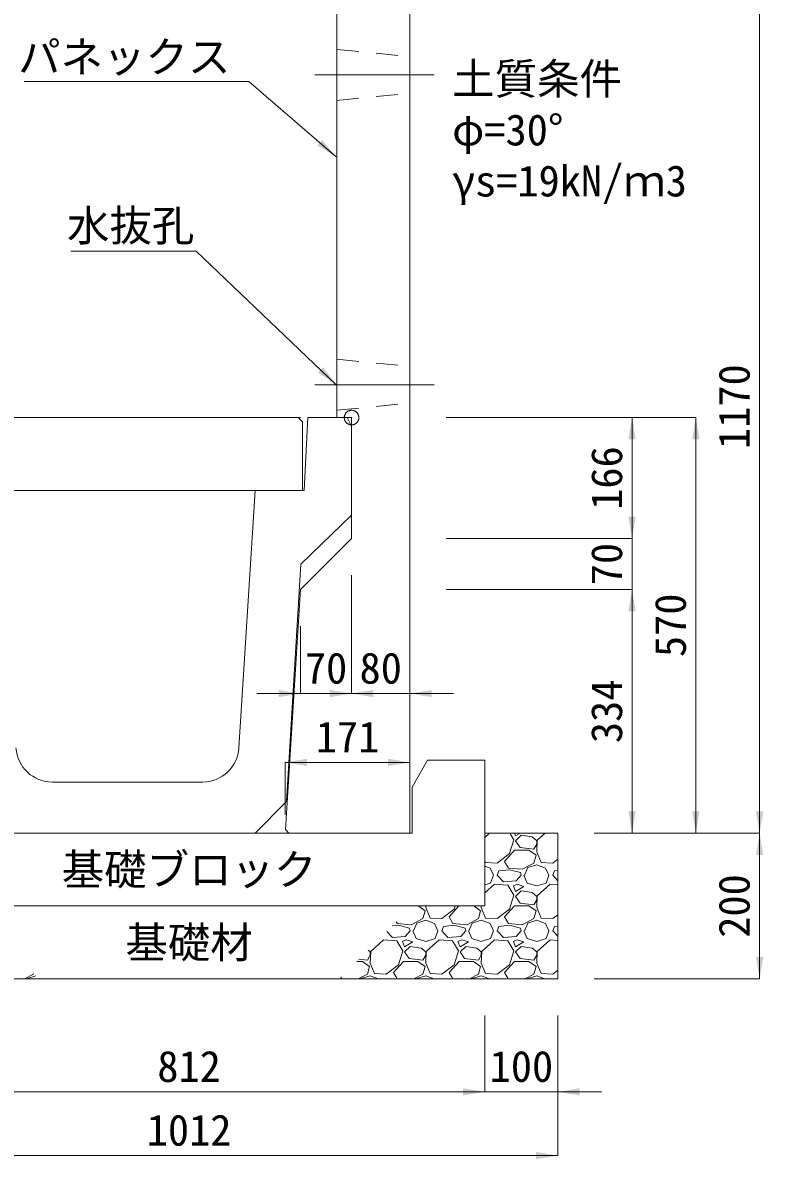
# Model space of a CAD drawing. Units: millimetres at full size, sheet at 1:40. Extents: x 206103 to 244503, y 883348 to 903496.
# Drawn here: x 213940 to 214956, y 890601 to 892160 of the extents above; entities that cross this region are included whole.
import ezdxf
from ezdxf.enums import TextEntityAlignment as Align

# ---------------------------------------------------------------- set-up
doc = ezdxf.new("R2010")
doc.units = ezdxf.units.MM
doc.header["$LTSCALE"] = 40
doc.header["$PDMODE"] = 32
doc.header["$PDSIZE"] = 20
doc.linetypes.add('USER1', pattern=[28.575, 19.05, -3.175, 3.175, -3.175])
doc.linetypes.add('USER2', pattern=[1.35, 0.75, -0.6])
for name, color, linetype, lineweight in [('パネックスKUS', 2, 'Continuous', 20), ('基礎ブロック', 2, 'Continuous', 13), ('基礎材', 7, 'Continuous', 15), ('寸法線', 7, 'Continuous', 13), ('引出線', 4, 'Continuous', 13), ('本体', 2, 'Continuous', 13), ('補助線', 8, 'USER1', 13), ('ﾊｯﾁﾝｸﾞ', 7, 'Continuous', 5)]:
    doc.layers.add(name, color=color, linetype=linetype, lineweight=lineweight)
doc.layers.add('文字', color=7, linetype='Continuous')
doc.styles.add('ＭＳ ゴシック', font='')
doc.styles.get('ＭＳ ゴシック').set_extended_font_data('MS Gothic')

# ---------------------------------------------------------------- blocks, each defined once
blk = doc.blocks.new('filled_arrow')
at = {"color": 0, "linetype": 'Continuous', "lineweight": -2}
blk.add_solid([(7.5, 1.25), (0, 0), (7.5, -1.25)], dxfattribs=at)

msp = doc.modelspace()

# ---------------------------------------------------------------- linework, layer by layer
at = {"layer": 'パネックスKUS'}
for p, q in [((214371.16, 892213.33), (214371.16, 891618.33)), ((214471.16, 891048.33), (214471.16, 892218.33)), ((214371.16, 891618.33), (214391.16, 891618.33)), ((214391.16, 891618.33), (214391.16, 891452.33)), ((214391.16, 891452.33), (214321.16, 891382.33)), ((214321.16, 891382.33), (214300.47, 891053.32)), ((214305.16, 891048.33), (214300.47, 891053.32)), ((214305.16, 891048.33), (214471.16, 891048.33))]:
    msp.add_line(p, q, dxfattribs=at)
at = {"layer": 'パネックスKUS', "linetype": 'USER2', "lineweight": 9}
for p, q in [((214371.16, 892123.33), (214471.16, 892113.33)), ((214371.16, 892053.33), (214471.16, 892063.33)), ((214371.16, 891698.33), (214471.16, 891688.33)), ((214371.16, 891628.33), (214471.16, 891638.33))]:
    msp.add_line(p, q, dxfattribs=at)
at = {"layer": '基礎ブロック'}
for p, q in [((214495.21, 891148.33), (214474.21, 891111.33)), ((214574.21, 891148.33), (214495.21, 891148.33)), ((214574.21, 891048.33), (214574.21, 891148.33)), ((214474.21, 891111.33), (214474.21, 891048.33)), ((214474.21, 891048.33), (213862.21, 891048.33)), ((214574.21, 891048.33), (214574.21, 890948.33)), ((213762.21, 890948.33), (214574.21, 890948.33))]:
    msp.add_line(p, q, dxfattribs=at)
at = {"layer": '基礎材', "lineweight": 13}
msp.add_line((214674.21, 891048.33), (214574.21, 891048.33), dxfattribs=at)
at = {"layer": '基礎材'}
for p, q in [((214674.21, 890848.33), (214674.21, 891048.33)), ((213662.21, 890848.33), (214674.21, 890848.33))]:
    msp.add_line(p, q, dxfattribs=at)
at = {"layer": '寸法線'}
for p, q in [((214951.05, 891048.33), (214951.05, 892218.33)), ((214321.16, 891618.33), (213865.21, 891618.33)), ((214521.16, 891618.33), (214863.55, 891618.33)), ((214521.16, 891618.33), (214776.05, 891618.33)), ((214776.05, 891618.33), (214776.05, 891452.33)), ((214863.55, 891618.33), (214863.55, 891048.33)), ((214776.05, 891512.33), (214776.05, 891322.33)), ((214521.16, 891452.33), (214776.05, 891452.33)), ((214521.16, 891452.33), (214776.05, 891452.33)), ((214391.16, 891402.33), (214391.16, 891239.74)), ((214391.16, 891402.33), (214391.16, 891239.74)), ((214471.16, 891402.33), (214471.16, 891239.74)), ((214521.16, 891382.33), (214776.05, 891382.33)), ((214521.16, 891382.33), (214776.05, 891382.33)), ((214776.05, 891382.33), (214776.05, 891048.33)), ((214321.16, 891332.33), (214321.16, 891239.74)), ((214451.16, 891239.74), (214261.16, 891239.74)), ((214331.16, 891239.74), (214531.16, 891239.74)), ((214300.16, 891145.25), (214471.16, 891145.25)), ((214300.16, 891073.33), (214300.16, 891145.25)), ((214471.16, 891073.33), (214471.16, 891145.25)), ((214724.21, 891048.33), (214951.05, 891048.33)), ((214724.21, 891048.33), (214863.55, 891048.33)), ((214724.21, 891048.33), (214776.05, 891048.33)), ((214724.21, 891048.33), (214951.05, 891048.33)), ((214951.05, 891048.33), (214951.05, 890848.33)), ((214724.21, 890848.33), (214951.05, 890848.33)), ((214574.21, 890798.33), (214574.21, 890693.39)), ((214574.21, 890798.33), (214574.21, 890693.39)), ((214674.21, 890798.33), (214674.21, 890693.39)), ((214674.21, 890798.33), (214674.21, 890605.89)), ((213762.21, 890693.39), (214574.21, 890693.39)), ((214514.21, 890693.39), (214734.21, 890693.39)), ((214674.21, 890605.89), (213662.21, 890605.89))]:
    msp.add_line(p, q, dxfattribs=at)
at = {"layer": '引出線'}
for points in [[(214370.21, 891975.83), (214250, 892079.29), (213941.75, 892079.29)], [(214370.21, 891663.33), (214177.75, 891846.78), (214006, 891846.78)]]:
    msp.add_lwpolyline(points, dxfattribs=at)
at = {"layer": '本体'}
for p, q in [((214331.16, 891618.33), (214326.16, 891518.33)), ((214331.16, 891618.33), (214385.16, 891618.33)), ((214391.16, 891606.33), (214385.16, 891618.33)), ((214391.16, 891606.33), (214391.16, 891484.33)), ((214258.66, 891518.33), (214236.59, 891165.21)), ((214258.66, 891518.33), (214326.16, 891518.33)), ((214391.16, 891484.33), (214321.66, 891417.33)), ((214321.66, 891417.33), (214302.05, 891091.73)), ((213980.63, 891118.33), (214186.68, 891118.33)), ((214258.66, 891048.33), (214302.05, 891091.73)), ((213908.66, 891048.33), (214258.66, 891048.33))]:
    msp.add_line(p, q, dxfattribs=at)
at = {"layer": '本体', "lineweight": 20}
msp.add_lwpolyline([(213843.66, 891518.33), (213843.66, 891612.33), (213849.66, 891618.33), (214317.66, 891618.33), (214323.66, 891612.33), (214323.66, 891518.33)], close=True, dxfattribs=at)
at = {"layer": '本体'}
for centre, start, end in [((213980.63, 891168.33), 183.57633, 270), ((214186.68, 891168.33), 270, 356.42367)]:
    msp.add_arc(centre, 50, start, end, dxfattribs=at)
at = {"layer": '補助線'}
for p, q in [((214340.85, 892088.33), (214504.56, 892088.33)), ((214340.85, 891663.33), (214504.56, 891663.33))]:
    msp.add_line(p, q, dxfattribs=at)
msp.add_point((214391.16, 891618.33), dxfattribs=at)
at = {"layer": 'ﾊｯﾁﾝｸﾞ'}
for p, q in [((214580.59, 891048.33), (214574.21, 891042.5)), ((214607.91, 891020.2), (214614, 891039.25)), ((214614, 891039.25), (214608.46, 891048.33)), ((214614.79, 891048.33), (214616.29, 891044.58)), ((214616.29, 891044.58), (214622.53, 891048.33)), ((214623.91, 891045.35), (214616.29, 891037.73)), ((214616.29, 891037.73), (214622.39, 891028.58)), ((214639.15, 891043.06), (214623.91, 891045.35)), ((214645.25, 891037.73), (214639.15, 891043.06)), ((214646.01, 891038.49), (214645.25, 891022.49)), ((214645.25, 891033.15), (214645.25, 891037.73)), ((214656.79, 891048.33), (214646.01, 891038.49)), ((214601.05, 891009.53), (214614.77, 891024.77)), ((214614.77, 891024.77), (214634.58, 891024.77)), ((214622.39, 891028.58), (214641.44, 891026.3)), ((214634.58, 891024.77), (214644.48, 891017.91)), ((214641.44, 891026.3), (214645.25, 891033.15)), ((214645.25, 891022.49), (214651.34, 891008.01)), ((214574.21, 891010.23), (214575.14, 891008.01)), ((214575.14, 891008.01), (214591.14, 891007.25)), ((214591.14, 891007.25), (214607.91, 891020.2)), ((214606.38, 891000.39), (214601.05, 891009.53)), ((214641.44, 891007.25), (214625.43, 890998.86)), ((214644.48, 891017.91), (214641.44, 891007.25)), ((214651.34, 891008.01), (214667.34, 891007.25)), ((214667.34, 891007.25), (214674.21, 891012.55)), ((214574.21, 891003.03), (214581.24, 891000.39)), ((214581.24, 891000.39), (214585.81, 890990.48)), ((214582, 890979.81), (214585.81, 890990.48)), ((214591.14, 890990.48), (214593.43, 890996.58)), ((214599.53, 890981.34), (214591.14, 890990.48)), ((214607.91, 890998.1), (214593.43, 890996.58)), ((214625.43, 890998.86), (214606.38, 891000.39)), ((214623.15, 890994.29), (214607.91, 890998.1)), ((214623.91, 890990.48), (214617.05, 890982.86)), ((214623.91, 890990.48), (214623.15, 890994.29)), ((214627.72, 890990.48), (214632.29, 890979.81)), ((214628.48, 890990.48), (214633.05, 891001.15)), ((214633.05, 891001.15), (214645.25, 891004.96)), ((214645.25, 891004.96), (214657.44, 891000.39)), ((214657.44, 891000.39), (214662.01, 890990.48)), ((214658.2, 890979.81), (214662.01, 890990.48)), ((214667.34, 890990.48), (214669.63, 890996.58)), ((214674.21, 890983), (214667.34, 890990.48)), ((214674.21, 890997.06), (214669.63, 890996.58)), ((214574.21, 890977.52), (214582, 890979.81)), ((214587.33, 890978.29), (214574.21, 890966.3)), ((214605.62, 890976.77), (214587.33, 890978.29)), ((214617.05, 890982.86), (214599.53, 890981.34)), ((214614, 890963.05), (214605.62, 890976.77)), ((214618.58, 890978.29), (214613.24, 890976)), ((214613.24, 890976), (214616.29, 890968.38)), ((214616.29, 890968.38), (214627.72, 890975.24)), ((214627.72, 890975.24), (214618.58, 890978.29)), ((214632.29, 890979.81), (214645.25, 890976)), ((214645.25, 890976), (214658.2, 890979.81)), ((214663.53, 890978.29), (214646.01, 890962.29)), ((214674.21, 890977.4), (214663.53, 890978.29)), ((214607.91, 890944), (214614, 890963.05)), ((214623.91, 890969.15), (214616.29, 890961.53)), ((214616.29, 890961.53), (214622.39, 890952.38)), ((214639.15, 890966.86), (214623.91, 890969.15)), ((214645.25, 890961.53), (214639.15, 890966.86)), ((214646.01, 890962.29), (214645.25, 890946.29)), ((214645.25, 890956.95), (214645.25, 890961.53)), ((214482.53, 890948.33), (214492.08, 890941.71)), ((214492.94, 890948.33), (214492.85, 890946.29)), ((214492.85, 890946.29), (214498.94, 890931.81)), ((214514.94, 890931.05), (214531.71, 890944)), ((214524.85, 890933.33), (214538.35, 890948.33)), ((214531.71, 890944), (214533.09, 890948.33)), ((214558.73, 890948.33), (214568.28, 890941.71)), ((214569.14, 890948.33), (214569.05, 890946.29)), ((214569.05, 890946.29), (214575.14, 890931.81)), ((214591.14, 890931.05), (214607.91, 890944)), ((214601.05, 890933.33), (214614.77, 890948.57)), ((214614.77, 890948.57), (214634.58, 890948.57)), ((214622.39, 890952.38), (214641.44, 890950.1)), ((214634.58, 890948.57), (214644.48, 890941.71)), ((214641.44, 890950.1), (214645.25, 890956.95)), ((214645.25, 890946.29), (214651.34, 890931.81)), ((214489.04, 890931.05), (214473.03, 890922.66)), ((214480.65, 890924.95), (214492.85, 890928.76)), ((214492.08, 890941.71), (214489.04, 890931.05)), ((214492.85, 890928.76), (214505.04, 890924.19)), ((214498.94, 890931.81), (214514.94, 890931.05)), ((214530.18, 890924.19), (214524.85, 890933.33)), ((214565.24, 890931.05), (214549.23, 890922.66)), ((214556.85, 890924.95), (214569.05, 890928.76)), ((214568.28, 890941.71), (214565.24, 890931.05)), ((214569.05, 890928.76), (214581.24, 890924.19)), ((214575.14, 890931.81), (214591.14, 890931.05)), ((214606.38, 890924.19), (214601.05, 890933.33)), ((214641.44, 890931.05), (214625.43, 890922.66)), ((214633.05, 890924.95), (214645.25, 890928.76)), ((214644.48, 890941.71), (214641.44, 890931.05)), ((214645.25, 890928.76), (214657.44, 890924.19)), ((214651.34, 890931.81), (214667.34, 890931.05)), ((214667.34, 890931.05), (214674.21, 890936.35)), ((214447.13, 890905.14), (214439.42, 890913.54)), ((214455.51, 890921.9), (214446.87, 890920.99)), ((214453.98, 890924.19), (214452.54, 890926.66)), ((214473.03, 890922.66), (214453.98, 890924.19)), ((214470.75, 890918.09), (214455.51, 890921.9)), ((214471.51, 890914.28), (214464.65, 890906.66)), ((214471.51, 890914.28), (214470.75, 890918.09)), ((214475.32, 890914.28), (214479.89, 890903.61)), ((214476.08, 890914.28), (214480.65, 890924.95)), ((214505.04, 890924.19), (214509.61, 890914.28)), ((214505.8, 890903.61), (214509.61, 890914.28)), ((214514.94, 890914.28), (214517.23, 890920.38)), ((214523.33, 890905.14), (214514.94, 890914.28)), ((214531.71, 890921.9), (214517.23, 890920.38)), ((214549.23, 890922.66), (214530.18, 890924.19)), ((214546.95, 890918.09), (214531.71, 890921.9)), ((214547.71, 890914.28), (214540.85, 890906.66)), ((214547.71, 890914.28), (214546.95, 890918.09)), ((214551.52, 890914.28), (214556.09, 890903.61)), ((214552.28, 890914.28), (214556.85, 890924.95)), ((214581.24, 890924.19), (214585.81, 890914.28)), ((214582, 890903.61), (214585.81, 890914.28)), ((214591.14, 890914.28), (214593.43, 890920.38)), ((214599.53, 890905.14), (214591.14, 890914.28)), ((214607.91, 890921.9), (214593.43, 890920.38)), ((214625.43, 890922.66), (214606.38, 890924.19)), ((214623.15, 890918.09), (214607.91, 890921.9)), ((214623.91, 890914.28), (214617.05, 890906.66)), ((214623.91, 890914.28), (214623.15, 890918.09)), ((214627.72, 890914.28), (214632.29, 890903.61)), ((214628.48, 890914.28), (214633.05, 890924.95)), ((214657.44, 890924.19), (214662.01, 890914.28)), ((214658.2, 890903.61), (214662.01, 890914.28)), ((214667.34, 890914.28), (214669.63, 890920.38)), ((214674.21, 890906.8), (214667.34, 890914.28)), ((214674.21, 890920.86), (214669.63, 890920.38)), ((214434.93, 890902.09), (214417.41, 890886.09)), ((214429.44, 890903.57), (214429.6, 890903.61)), ((214429.6, 890903.61), (214429.66, 890903.79)), ((214453.22, 890900.57), (214434.93, 890902.09)), ((214464.65, 890906.66), (214447.13, 890905.14)), ((214461.6, 890886.85), (214453.22, 890900.57)), ((214466.18, 890902.09), (214460.84, 890899.8)), ((214460.84, 890899.8), (214463.89, 890892.18)), ((214463.89, 890892.18), (214475.32, 890899.04)), ((214475.32, 890899.04), (214466.18, 890902.09)), ((214479.89, 890903.61), (214492.85, 890899.8)), ((214492.85, 890899.8), (214505.8, 890903.61)), ((214511.13, 890902.09), (214493.61, 890886.09)), ((214529.42, 890900.57), (214511.13, 890902.09)), ((214540.85, 890906.66), (214523.33, 890905.14)), ((214537.8, 890886.85), (214529.42, 890900.57)), ((214542.38, 890902.09), (214537.04, 890899.8)), ((214537.04, 890899.8), (214540.09, 890892.18)), ((214540.09, 890892.18), (214551.52, 890899.04)), ((214551.52, 890899.04), (214542.38, 890902.09)), ((214556.09, 890903.61), (214569.05, 890899.8)), ((214569.05, 890899.8), (214582, 890903.61)), ((214587.33, 890902.09), (214569.81, 890886.09)), ((214605.62, 890900.57), (214587.33, 890902.09)), ((214617.05, 890906.66), (214599.53, 890905.14)), ((214614, 890886.85), (214605.62, 890900.57)), ((214618.58, 890902.09), (214613.24, 890899.8)), ((214613.24, 890899.8), (214616.29, 890892.18)), ((214616.29, 890892.18), (214627.72, 890899.04)), ((214627.72, 890899.04), (214618.58, 890902.09)), ((214632.29, 890903.61), (214645.25, 890899.8)), ((214645.25, 890899.8), (214658.2, 890903.61)), ((214663.53, 890902.09), (214646.01, 890886.09)), ((214674.21, 890901.2), (214663.53, 890902.09)), ((214416.65, 890885.33), (214413.74, 890887.87)), ((214417.41, 890886.09), (214416.65, 890870.09)), ((214416.65, 890880.75), (214416.65, 890885.33)), ((214455.51, 890867.8), (214461.6, 890886.85)), ((214471.51, 890892.95), (214463.89, 890885.33)), ((214463.89, 890885.33), (214469.99, 890876.18)), ((214486.75, 890890.66), (214471.51, 890892.95)), ((214492.85, 890885.33), (214486.75, 890890.66)), ((214493.61, 890886.09), (214492.85, 890870.09)), ((214492.85, 890880.75), (214492.85, 890885.33)), ((214531.71, 890867.8), (214537.8, 890886.85)), ((214547.71, 890892.95), (214540.09, 890885.33)), ((214540.09, 890885.33), (214546.19, 890876.18)), ((214562.95, 890890.66), (214547.71, 890892.95)), ((214569.05, 890885.33), (214562.95, 890890.66)), ((214569.81, 890886.09), (214569.05, 890870.09)), ((214569.05, 890880.75), (214569.05, 890885.33)), ((214607.91, 890867.8), (214614, 890886.85)), ((214623.91, 890892.95), (214616.29, 890885.33)), ((214616.29, 890885.33), (214622.39, 890876.18)), ((214639.15, 890890.66), (214623.91, 890892.95)), ((214645.25, 890885.33), (214639.15, 890890.66)), ((214646.01, 890886.09), (214645.25, 890870.09)), ((214645.25, 890880.75), (214645.25, 890885.33)), ((214398.25, 890872.37), (214405.98, 890872.37)), ((214401.17, 890875.3), (214412.84, 890873.9)), ((214405.98, 890872.37), (214415.88, 890865.51)), ((214412.84, 890873.9), (214416.65, 890880.75)), ((214415.88, 890865.51), (214412.84, 890854.85)), ((214416.65, 890870.09), (214422.74, 890855.61)), ((214438.74, 890854.85), (214455.51, 890867.8)), ((214448.65, 890857.13), (214462.37, 890872.37)), ((214462.37, 890872.37), (214482.18, 890872.37)), ((214469.99, 890876.18), (214489.04, 890873.9)), ((214482.18, 890872.37), (214492.08, 890865.51)), ((214489.04, 890873.9), (214492.85, 890880.75)), ((214492.08, 890865.51), (214489.04, 890854.85)), ((214492.85, 890870.09), (214498.94, 890855.61)), ((214514.94, 890854.85), (214531.71, 890867.8)), ((214524.85, 890857.13), (214538.57, 890872.37)), ((214538.57, 890872.37), (214558.38, 890872.37)), ((214546.19, 890876.18), (214565.24, 890873.9)), ((214558.38, 890872.37), (214568.28, 890865.51)), ((214565.24, 890873.9), (214569.05, 890880.75)), ((214568.28, 890865.51), (214565.24, 890854.85)), ((214569.05, 890870.09), (214575.14, 890855.61)), ((214591.14, 890854.85), (214607.91, 890867.8)), ((214601.05, 890857.13), (214614.77, 890872.37)), ((214614.77, 890872.37), (214634.58, 890872.37)), ((214622.39, 890876.18), (214641.44, 890873.9)), ((214634.58, 890872.37), (214644.48, 890865.51)), ((214641.44, 890873.9), (214645.25, 890880.75)), ((214644.48, 890865.51), (214641.44, 890854.85)), ((214645.25, 890870.09), (214651.34, 890855.61)), ((213954.84, 890854.85), (213942.4, 890848.33)), ((213946.45, 890848.75), (213958.14, 890852.4)), ((213955.03, 890855.51), (213954.84, 890854.85)), ((214377.59, 890848.33), (214376.34, 890850.46)), ((214412.84, 890854.85), (214400.4, 890848.33)), ((214404.45, 890848.75), (214416.65, 890852.56)), ((214416.65, 890852.56), (214427.93, 890848.33)), ((214422.74, 890855.61), (214438.74, 890854.85)), ((214453.79, 890848.33), (214448.65, 890857.13)), ((214489.04, 890854.85), (214476.6, 890848.33)), ((214480.65, 890848.75), (214492.85, 890852.56)), ((214492.85, 890852.56), (214504.13, 890848.33)), ((214498.94, 890855.61), (214514.94, 890854.85)), ((214529.99, 890848.33), (214524.85, 890857.13)), ((214565.24, 890854.85), (214552.8, 890848.33)), ((214556.85, 890848.75), (214569.05, 890852.56)), ((214569.05, 890852.56), (214580.33, 890848.33)), ((214575.14, 890855.61), (214591.14, 890854.85)), ((214606.19, 890848.33), (214601.05, 890857.13)), ((214641.44, 890854.85), (214629, 890848.33)), ((214633.05, 890848.75), (214645.25, 890852.56)), ((214645.25, 890852.56), (214656.53, 890848.33)), ((214651.34, 890855.61), (214667.34, 890854.85)), ((214667.34, 890854.85), (214674.21, 890860.15)), ((213946.28, 890848.33), (213946.45, 890848.75)), ((214404.28, 890848.33), (214404.45, 890848.75)), ((214480.48, 890848.33), (214480.65, 890848.75)), ((214556.68, 890848.33), (214556.85, 890848.75)), ((214632.88, 890848.33), (214633.05, 890848.75))]:
    msp.add_line(p, q, dxfattribs=at)

# ---------------------------------------------------------------- block references
at = {"layer": '寸法線', "xscale": 4, "yscale": 4}
for p, rotation in [((214776.05, 891618.33), 270), ((214863.55, 891618.33), 270), ((214776.05, 891452.33), 90), ((214776.05, 891452.33), 90), ((214776.05, 891382.33), 270), ((214776.05, 891382.33), 270), ((214321.16, 891239.74), 180), ((214391.16, 891239.74), 180), ((214471.16, 891145.25), 180), ((214776.05, 891048.33), 90), ((214863.55, 891048.33), 90), ((214951.05, 891048.33), 90), ((214951.05, 891048.33), 270), ((214951.05, 890848.33), 90), ((214574.21, 890693.39), 180), ((214574.21, 890693.39), 180), ((214674.21, 890605.89), 180)]:
    msp.add_blockref('filled_arrow', p, dxfattribs=dict(at, rotation=rotation))
for p in [(214391.16, 891239.74), (214471.16, 891239.74), (214300.16, 891145.25), (214674.21, 890693.39)]:
    msp.add_blockref('filled_arrow', p, dxfattribs=at)
at = {"layer": '引出線', "xscale": 4, "yscale": 4}
for p, rotation in [((214370.21, 891975.83), 139.3), ((214370.21, 891663.33), 136.4)]:
    msp.add_blockref('filled_arrow', p, dxfattribs=dict(at, rotation=rotation))

# ---------------------------------------------------------------- texts
at = {"layer": '寸法線', "style": 'ＭＳ ゴシック'}
for s, p in [('1170', (214916.05, 891633.33)), ('166', (214741.05, 891535.33)), ('70', (214741.05, 891417.33)), ('570', (214828.55, 891333.33)), ('334', (214741.05, 891215.33)), ('200', (214916.05, 890948.33))]:
    msp.add_text(s, height=42.72, rotation=90, dxfattribs=at).set_placement(p, align=Align.MIDDLE_CENTER)
for s, p in [('70', (214356.16, 891274.74)), ('80', (214431.16, 891274.74)), ('171', (214385.66, 891180.25)), ('812', (214168.21, 890728.39)), ('100', (214624.21, 890728.39)), ('1012', (214168.21, 890640.89))]:
    msp.add_text(s, height=42.72, dxfattribs=at).set_placement(p, align=Align.MIDDLE_CENTER)
at = {"layer": '引出線', "style": 'ＭＳ ゴシック'}
for s, p in [('パネックス', (214225, 892134.43)), ('水抜孔', (214175.5, 891903.06))]:
    msp.add_text(s, height=42.72, dxfattribs=at).set_placement(p, align=Align.TOP_RIGHT)
at = {"layer": '文字', "style": 'ＭＳ ゴシック'}
for s, p in [('土質条件', (214529.12, 892104.36)), ('φ=30°', (214529.12, 892034.36)), ('γs=19kN/ｍ3', (214529.12, 891964.36))]:
    msp.add_text(s, height=42.72, dxfattribs=at).set_placement(p, align=Align.TOP_LEFT)
for s, p in [('基礎ブロック', (214168.21, 890998.33)), ('基礎材', (214168.21, 890898.33))]:
    msp.add_text(s, height=42.72, dxfattribs=at).set_placement(p, align=Align.MIDDLE_CENTER)

doc.saveas('drawing.dxf')
